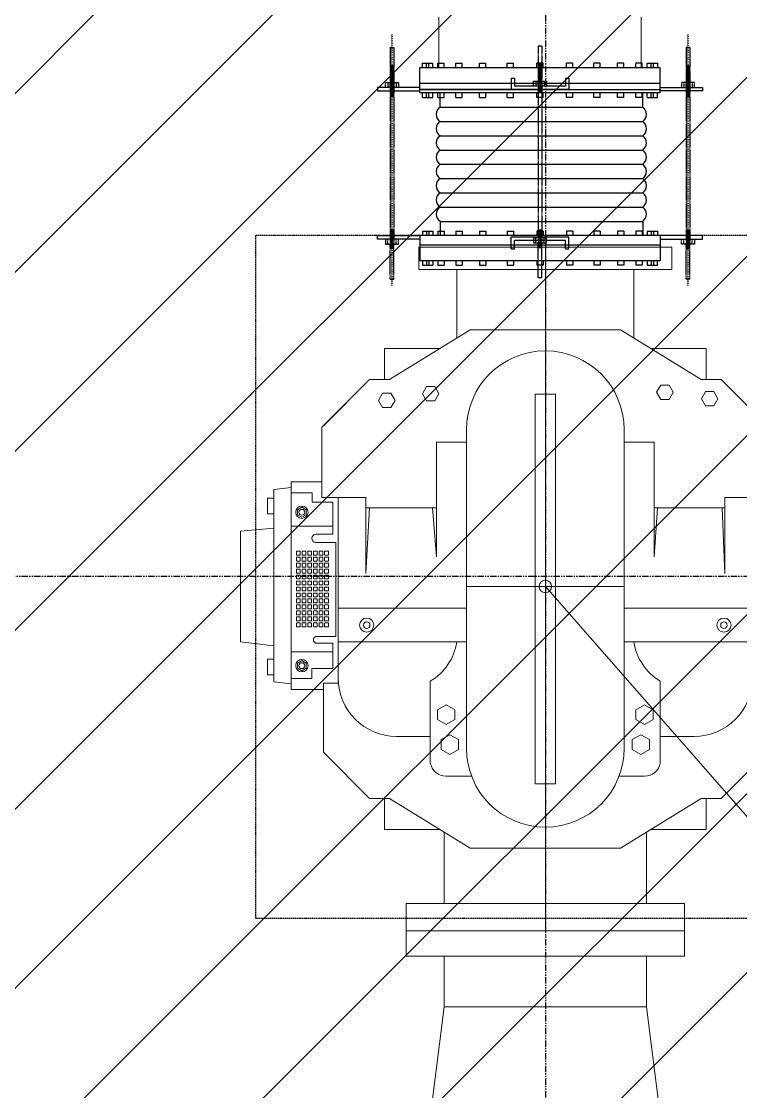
# Model space of a CAD drawing. Header units: inches. Extents: x 0 to 235202, y 0 to 184293.
# Drawn here: x 177803 to 179223, y 128810 to 130923 of the extents above; entities that cross this region are included whole.
import ezdxf
from ezdxf.enums import TextEntityAlignment as Align

# ---------------------------------------------------------------- set-up
doc = ezdxf.new("R2010")
doc.units = ezdxf.units.IN
doc.header["$MEASUREMENT"] = 0
for name, pattern in [('CENTER', [2, 1.25, -0.25, 0.25, -0.25]), ('HIDDEN', [0.375, 0.25, -0.125]), ('PHANTOM2', [1.25, 0.625, -0.125, 0.125, -0.125, 0.125, -0.125])]:
    doc.linetypes.add(name, pattern=pattern)
for name, color, linetype in [('1', 1, 'CENTER'), ('GRID_TXT45', 4, 'Continuous'), ('M-HVAC-EQPM-NEW', 5, 'Continuous'), ('M-X-BKGD', 8, 'Continuous'), ('WINDOW ELEV', 3, 'Continuous')]:
    doc.layers.add(name, color=color, linetype=linetype)
doc.layers.add('DIM', color=251, linetype='Continuous', lineweight=0)
doc.layers.add('hid', color=8, linetype='HIDDEN', lineweight=0)
doc.styles.add('SIMPLEX', font='simplex.shx')

# ---------------------------------------------------------------- blocks, each defined once
blk = doc.blocks.new('FLOOR PLAN REV 2')
at = {"color": 8, "linetype": 'PHANTOM2', "ltscale": 20}
for p, q in [((104363.1, 246037.7), (104363.1, 222993.1)), ((108866.6, 229654.2), (102407.8, 229654.2))]:
    blk.add_line(p, q, dxfattribs=at)
at = {"layer": 'DIM', "color": 8, "linetype": 'HIDDEN', "lineweight": 25, "ltscale": 10}
for p, q in [((103791.8, 228978.5), (103791.8, 230328.2)), ((103791.8, 230328.2), (106791.8, 230328.2)), ((106791.8, 228978.5), (103791.8, 228978.5))]:
    blk.add_line(p, q, dxfattribs=at)
at = {"layer": 'DIM', "color": 8, "linetype": 'Continuous'}
for p, q in [((104113.1, 230260.3), (104113.1, 230304.2)), ((104113.1, 230304.2), (104613.1, 230304.2)), ((104613.1, 230304.2), (104613.1, 230260.3)), ((104613.1, 230260.3), (104113.1, 230260.3)), ((104188.1, 230124.7), (104188.1, 230260.3)), ((104538.1, 230124.7), (104538.1, 230260.3)), ((104538.1, 230260.3), (104613.1, 230260.3)), ((104055.4, 230042.9), (104214.6, 230141)), ((104511.5, 230141), (104214.6, 230141)), ((104511.5, 230141), (104214.6, 230141)), ((104670.7, 230042.9), (104511.5, 230141)), ((104045.4, 230042.9), (104045.4, 230104.3)), ((104045.4, 230104.3), (104155.1, 230104.3)), ((104045.4, 230042.9), (104045.4, 230104.3)), ((104045.4, 230104.3), (104155.1, 230104.3)), ((104680.8, 230104.3), (104571.1, 230104.3)), ((104680.8, 230104.3), (104571.1, 230104.3)), ((104680.8, 230042.9), (104680.8, 230104.3)), ((104680.8, 230042.9), (104680.8, 230104.3)), ((103922.1, 229948.8), (104016.1, 230042.9)), ((103925, 229951.7), (104016.1, 230042.9)), ((104016.1, 230042.9), (104055.4, 230042.9)), ((104016.1, 230042.9), (104045.4, 230042.9)), ((104016.1, 230042.9), (104045.4, 230042.9)), ((104710, 230042.9), (104670.7, 230042.9)), ((104710, 230042.9), (104680.8, 230042.9)), ((104710, 230042.9), (104680.8, 230042.9)), ((104801.1, 229951.7), (104710, 230042.9)), ((104804, 229948.8), (104710, 230042.9)), ((104128.6, 230028.9), (104120.5, 230014.8)), ((104144.9, 230028.9), (104128.6, 230028.9)), ((104153.1, 230014.8), (104144.9, 230028.9)), ((104591.1, 230031.8), (104582.9, 230017.7)), ((104607.4, 230031.8), (104591.1, 230031.8)), ((104615.5, 230017.7), (104607.4, 230031.8)), ((104041.8, 230015.9), (104033.7, 230001.8)), ((104033.7, 230001.8), (104041.8, 229987.7)), ((104058.1, 230015.9), (104041.8, 230015.9)), ((104066.3, 230001.8), (104058.1, 230015.9)), ((104058.1, 229987.7), (104066.3, 230001.8)), ((104120.5, 230014.8), (104128.6, 230000.7)), ((104128.6, 230000.7), (104144.9, 230000.7)), ((104144.9, 230000.7), (104153.1, 230014.8)), ((104383, 230014.1), (104343.1, 230014.1)), ((104343.1, 230014.1), (104343.1, 229634.1)), ((104383, 229634.1), (104383, 230014.1)), ((104582.9, 230017.7), (104591.1, 230003.6)), ((104591.1, 230003.6), (104607.4, 230003.6)), ((104607.4, 230003.6), (104615.5, 230017.7)), ((104679.4, 230019), (104671.3, 230004.9)), ((104671.3, 230004.9), (104679.4, 229990.8)), ((104695.7, 230019), (104679.4, 230019)), ((104703.9, 230004.9), (104695.7, 230019)), ((104695.7, 229990.8), (104703.9, 230004.9)), ((104041.8, 229987.7), (104058.1, 229987.7)), ((104679.4, 229990.8), (104695.7, 229990.8)), ((103922.1, 229809.8), (103922.1, 229948.8)), ((104207.3, 229943.3), (104207.3, 229634.1)), ((104518.8, 229634.1), (104518.8, 229943.8)), ((104147.9, 229693), (104147.9, 229918.9)), ((104147.9, 229918.9), (104207.3, 229918.9)), ((104578.2, 229918.9), (104518.8, 229918.9)), ((104578.2, 229693), (104578.2, 229918.9)), ((103861.5, 229819), (103861.5, 229840.6)), ((103861.5, 229840.6), (103922.1, 229840.6)), ((103861.5, 229829.8), (103827, 229825.4)), ((103827, 229825.4), (103827, 229749.4)), ((103861.5, 229453.7), (103861.5, 229819)), ((103861.5, 229819), (103902.6, 229819)), ((103902.6, 229819), (103902.6, 229800.7)), ((103827, 229808.3), (103814.8, 229808.3)), ((103814.8, 229808.3), (103814.8, 229777.6)), ((103827, 229777.6), (103827, 229808.3)), ((103882.4, 229790.6), (103873.8, 229785.7)), ((103891, 229785.7), (103882.4, 229790.6)), ((103902.6, 229800.7), (103943.7, 229800.7)), ((103954.1, 229809.8), (103922.1, 229809.8)), ((103943.7, 229800.7), (103943.7, 229737.4)), ((103954.1, 229809.8), (104008.5, 229809.8)), ((103954.1, 229442.9), (103954.1, 229809.8)), ((104008.5, 229809.8), (104008.5, 229659.5)), ((104008.5, 229789.7), (104147.9, 229789.7)), ((104008.5, 229659.5), (104015.8, 229789.7)), ((104147.9, 229693), (104140.4, 229789.7)), ((104717.6, 229789.7), (104578.2, 229789.7)), ((104578.2, 229693), (104584.4, 229789.7)), ((104717.6, 229659.5), (104712.5, 229789.7)), ((104772.1, 229809.8), (104717.6, 229809.8)), ((104717.6, 229809.8), (104717.6, 229659.5)), ((103814.8, 229777.6), (103827, 229777.6)), ((103873.8, 229785.7), (103873.8, 229775.7)), ((103873.8, 229775.7), (103882.4, 229770.8)), ((103882.4, 229770.8), (103891, 229775.7)), ((103891, 229775.7), (103891, 229785.7)), ((103827, 229749.4), (103761.5, 229743.5)), ((103827, 229517.2), (103827, 229751.9)), ((103943.7, 229753.6), (103861.5, 229753.6)), ((103761.5, 229743.5), (103761.5, 229524.7)), ((103943.7, 229737.4), (103910.1, 229737.4)), ((103910.1, 229721.3), (103949.3, 229721.3)), ((103949.3, 229721.3), (103949.3, 229535.7)), ((103879, 229703.8), (103871.7, 229703.8)), ((103871.7, 229703.8), (103871.7, 229696.2)), ((103871.7, 229696.2), (103879, 229696.2)), ((103879, 229692), (103871.7, 229692)), ((103871.7, 229692), (103871.7, 229684.4)), ((103871.7, 229684.4), (103879, 229684.4)), ((103879, 229696.2), (103879, 229703.8)), ((103879, 229684.4), (103879, 229692)), ((103890.2, 229703.8), (103882.8, 229703.8)), ((103882.8, 229703.8), (103882.8, 229696.2)), ((103882.8, 229696.2), (103890.2, 229696.2)), ((103890.2, 229692), (103882.8, 229692)), ((103882.8, 229692), (103882.8, 229684.4)), ((103882.8, 229684.4), (103890.2, 229684.4)), ((103890.2, 229696.2), (103890.2, 229703.8)), ((103890.2, 229684.4), (103890.2, 229692)), ((103901.3, 229703.8), (103894, 229703.8)), ((103894, 229703.8), (103894, 229696.2)), ((103894, 229696.2), (103901.3, 229696.2)), ((103901.3, 229692), (103894, 229692)), ((103894, 229692), (103894, 229684.4)), ((103894, 229684.4), (103901.3, 229684.4)), ((103901.3, 229696.2), (103901.3, 229703.8)), ((103901.3, 229684.4), (103901.3, 229692)), ((103912.5, 229703.8), (103905.1, 229703.8)), ((103905.1, 229703.8), (103905.1, 229696.2)), ((103905.1, 229696.2), (103912.5, 229696.2)), ((103912.5, 229692), (103905.1, 229692)), ((103905.1, 229692), (103905.1, 229684.4)), ((103905.1, 229684.4), (103912.5, 229684.4)), ((103912.5, 229696.2), (103912.5, 229703.8)), ((103912.5, 229684.4), (103912.5, 229692)), ((103923.6, 229703.8), (103916.3, 229703.8)), ((103916.3, 229703.8), (103916.3, 229696.2)), ((103916.3, 229696.2), (103923.6, 229696.2)), ((103923.6, 229692), (103916.3, 229692)), ((103916.3, 229692), (103916.3, 229684.4)), ((103916.3, 229684.4), (103923.6, 229684.4)), ((103923.6, 229696.2), (103923.6, 229703.8)), ((103923.6, 229684.4), (103923.6, 229692)), ((103934.8, 229703.8), (103927.4, 229703.8)), ((103927.4, 229703.8), (103927.4, 229696.2)), ((103927.4, 229696.2), (103934.8, 229696.2)), ((103934.8, 229692), (103927.4, 229692)), ((103927.4, 229692), (103927.4, 229684.4)), ((103927.4, 229684.4), (103934.8, 229684.4)), ((103934.8, 229696.2), (103934.8, 229703.8)), ((103934.8, 229684.4), (103934.8, 229692)), ((103879, 229680.2), (103871.7, 229680.2)), ((103871.7, 229680.2), (103871.7, 229672.6)), ((103871.7, 229672.6), (103879, 229672.6)), ((103879, 229668.4), (103871.7, 229668.4)), ((103871.7, 229668.4), (103871.7, 229660.8)), ((103879, 229672.6), (103879, 229680.2)), ((103879, 229660.8), (103879, 229668.4)), ((103890.2, 229680.2), (103882.8, 229680.2)), ((103882.8, 229680.2), (103882.8, 229672.6)), ((103882.8, 229672.6), (103890.2, 229672.6)), ((103890.2, 229668.4), (103882.8, 229668.4)), ((103882.8, 229668.4), (103882.8, 229660.8)), ((103890.2, 229672.6), (103890.2, 229680.2)), ((103890.2, 229660.8), (103890.2, 229668.4)), ((103901.3, 229680.2), (103894, 229680.2)), ((103894, 229680.2), (103894, 229672.6)), ((103894, 229672.6), (103901.3, 229672.6)), ((103901.3, 229668.4), (103894, 229668.4)), ((103894, 229668.4), (103894, 229660.8)), ((103901.3, 229672.6), (103901.3, 229680.2)), ((103901.3, 229660.8), (103901.3, 229668.4)), ((103912.5, 229680.2), (103905.1, 229680.2)), ((103905.1, 229680.2), (103905.1, 229672.6)), ((103905.1, 229672.6), (103912.5, 229672.6)), ((103912.5, 229668.4), (103905.1, 229668.4)), ((103905.1, 229668.4), (103905.1, 229660.8)), ((103912.5, 229672.6), (103912.5, 229680.2)), ((103912.5, 229660.8), (103912.5, 229668.4)), ((103923.6, 229680.2), (103916.3, 229680.2)), ((103916.3, 229680.2), (103916.3, 229672.6)), ((103916.3, 229672.6), (103923.6, 229672.6)), ((103923.6, 229668.4), (103916.3, 229668.4)), ((103916.3, 229668.4), (103916.3, 229660.8)), ((103923.6, 229672.6), (103923.6, 229680.2)), ((103923.6, 229660.8), (103923.6, 229668.4)), ((103934.8, 229680.2), (103927.4, 229680.2)), ((103927.4, 229680.2), (103927.4, 229672.6)), ((103927.4, 229672.6), (103934.8, 229672.6)), ((103934.8, 229668.4), (103927.4, 229668.4)), ((103927.4, 229668.4), (103927.4, 229660.8)), ((103934.8, 229672.6), (103934.8, 229680.2)), ((103934.8, 229660.8), (103934.8, 229668.4)), ((103871.7, 229660.8), (103879, 229660.8)), ((103879, 229656.6), (103871.7, 229656.6)), ((103871.7, 229656.6), (103871.7, 229649)), ((103871.7, 229649), (103879, 229649)), ((103879, 229644.8), (103871.7, 229644.8)), ((103871.7, 229644.8), (103871.7, 229637.2)), ((103879, 229649), (103879, 229656.6)), ((103879, 229637.2), (103879, 229644.8)), ((103882.8, 229660.8), (103890.2, 229660.8)), ((103890.2, 229656.6), (103882.8, 229656.6)), ((103882.8, 229656.6), (103882.8, 229649)), ((103882.8, 229649), (103890.2, 229649)), ((103890.2, 229644.8), (103882.8, 229644.8)), ((103882.8, 229644.8), (103882.8, 229637.2)), ((103890.2, 229649), (103890.2, 229656.6)), ((103890.2, 229637.2), (103890.2, 229644.8)), ((103894, 229660.8), (103901.3, 229660.8)), ((103901.3, 229656.6), (103894, 229656.6)), ((103894, 229656.6), (103894, 229649)), ((103894, 229649), (103901.3, 229649)), ((103901.3, 229644.8), (103894, 229644.8)), ((103894, 229644.8), (103894, 229637.2)), ((103901.3, 229649), (103901.3, 229656.6)), ((103901.3, 229637.2), (103901.3, 229644.8)), ((103905.1, 229660.8), (103912.5, 229660.8)), ((103912.5, 229656.6), (103905.1, 229656.6)), ((103905.1, 229656.6), (103905.1, 229649)), ((103905.1, 229649), (103912.5, 229649)), ((103912.5, 229644.8), (103905.1, 229644.8)), ((103905.1, 229644.8), (103905.1, 229637.2)), ((103912.5, 229649), (103912.5, 229656.6)), ((103912.5, 229637.2), (103912.5, 229644.8)), ((103916.3, 229660.8), (103923.6, 229660.8)), ((103923.6, 229656.6), (103916.3, 229656.6)), ((103916.3, 229656.6), (103916.3, 229649)), ((103916.3, 229649), (103923.6, 229649)), ((103923.6, 229644.8), (103916.3, 229644.8)), ((103916.3, 229644.8), (103916.3, 229637.2)), ((103923.6, 229649), (103923.6, 229656.6)), ((103923.6, 229637.2), (103923.6, 229644.8)), ((103927.4, 229660.8), (103934.8, 229660.8)), ((103934.8, 229656.6), (103927.4, 229656.6)), ((103927.4, 229656.6), (103927.4, 229649)), ((103927.4, 229649), (103934.8, 229649)), ((103934.8, 229644.8), (103927.4, 229644.8)), ((103927.4, 229644.8), (103927.4, 229637.2)), ((103934.8, 229649), (103934.8, 229656.6)), ((103934.8, 229637.2), (103934.8, 229644.8)), ((103871.7, 229637.2), (103879, 229637.2)), ((103879, 229633), (103871.7, 229633)), ((103871.7, 229633), (103871.7, 229625.4)), ((103871.7, 229625.4), (103879, 229625.4)), ((103871.7, 229621.2), (103879, 229621.2)), ((103871.7, 229613.6), (103871.7, 229621.2)), ((103879, 229625.4), (103879, 229633)), ((103879, 229621.2), (103879, 229613.6)), ((103882.8, 229637.2), (103890.2, 229637.2)), ((103890.2, 229633), (103882.8, 229633)), ((103882.8, 229633), (103882.8, 229625.4)), ((103882.8, 229625.4), (103890.2, 229625.4)), ((103882.8, 229621.2), (103890.2, 229621.2)), ((103882.8, 229613.6), (103882.8, 229621.2)), ((103890.2, 229625.4), (103890.2, 229633)), ((103890.2, 229621.2), (103890.2, 229613.6)), ((103894, 229637.2), (103901.3, 229637.2)), ((103901.3, 229633), (103894, 229633)), ((103894, 229633), (103894, 229625.4)), ((103894, 229625.4), (103901.3, 229625.4)), ((103894, 229621.2), (103901.3, 229621.2)), ((103894, 229613.6), (103894, 229621.2)), ((103901.3, 229625.4), (103901.3, 229633)), ((103901.3, 229621.2), (103901.3, 229613.6)), ((103905.1, 229637.2), (103912.5, 229637.2)), ((103912.5, 229633), (103905.1, 229633)), ((103905.1, 229633), (103905.1, 229625.4)), ((103905.1, 229625.4), (103912.5, 229625.4)), ((103905.1, 229621.2), (103912.5, 229621.2)), ((103905.1, 229613.6), (103905.1, 229621.2)), ((103912.5, 229625.4), (103912.5, 229633)), ((103912.5, 229621.2), (103912.5, 229613.6)), ((103916.3, 229637.2), (103923.6, 229637.2)), ((103923.6, 229633), (103916.3, 229633)), ((103916.3, 229633), (103916.3, 229625.4)), ((103916.3, 229625.4), (103923.6, 229625.4)), ((103916.3, 229621.2), (103923.6, 229621.2)), ((103916.3, 229613.6), (103916.3, 229621.2)), ((103923.6, 229625.4), (103923.6, 229633)), ((103923.6, 229621.2), (103923.6, 229613.6)), ((103927.4, 229637.2), (103934.8, 229637.2)), ((103934.8, 229633), (103927.4, 229633)), ((103927.4, 229633), (103927.4, 229625.4)), ((103927.4, 229625.4), (103934.8, 229625.4)), ((103927.4, 229621.2), (103934.8, 229621.2)), ((103927.4, 229613.6), (103927.4, 229621.2)), ((103934.8, 229625.4), (103934.8, 229633)), ((103934.8, 229621.2), (103934.8, 229613.6)), ((104207.3, 229634.1), (104518.8, 229634.1)), ((104207.3, 229315.2), (104207.3, 229634.1)), ((104207.3, 229634.1), (104518.8, 229634.1)), ((104343.1, 229634.1), (104383, 229634.1)), ((104343.1, 229244.4), (104343.1, 229634.1)), ((104343.1, 229634.1), (104383, 229634.1)), ((104363.1, 229634.1), (105093.6, 228800.1)), ((104383, 229634.1), (104383, 229244.4)), ((104518.8, 229634.1), (104518.8, 229314.6)), ((103879, 229613.6), (103871.7, 229613.6)), ((103871.7, 229609.5), (103879, 229609.5)), ((103871.7, 229601.9), (103871.7, 229609.5)), ((103879, 229601.9), (103871.7, 229601.9)), ((103879, 229609.5), (103879, 229601.9)), ((103890.2, 229613.6), (103882.8, 229613.6)), ((103882.8, 229609.5), (103890.2, 229609.5)), ((103882.8, 229601.9), (103882.8, 229609.5)), ((103890.2, 229601.9), (103882.8, 229601.9)), ((103890.2, 229609.5), (103890.2, 229601.9)), ((103901.3, 229613.6), (103894, 229613.6)), ((103894, 229609.5), (103901.3, 229609.5)), ((103894, 229601.9), (103894, 229609.5)), ((103901.3, 229601.9), (103894, 229601.9)), ((103901.3, 229609.5), (103901.3, 229601.9)), ((103912.5, 229613.6), (103905.1, 229613.6)), ((103905.1, 229609.5), (103912.5, 229609.5)), ((103905.1, 229601.9), (103905.1, 229609.5)), ((103912.5, 229601.9), (103905.1, 229601.9)), ((103912.5, 229609.5), (103912.5, 229601.9)), ((103923.6, 229613.6), (103916.3, 229613.6)), ((103916.3, 229609.5), (103923.6, 229609.5)), ((103916.3, 229601.9), (103916.3, 229609.5)), ((103923.6, 229601.9), (103916.3, 229601.9)), ((103923.6, 229609.5), (103923.6, 229601.9)), ((103934.8, 229613.6), (103927.4, 229613.6)), ((103927.4, 229609.5), (103934.8, 229609.5)), ((103927.4, 229601.9), (103927.4, 229609.5)), ((103934.8, 229601.9), (103927.4, 229601.9)), ((103934.8, 229609.5), (103934.8, 229601.9)), ((103871.7, 229597.7), (103879, 229597.7)), ((103871.7, 229590.1), (103871.7, 229597.7)), ((103879, 229590.1), (103871.7, 229590.1)), ((103871.7, 229585.9), (103879, 229585.9)), ((103871.7, 229578.3), (103871.7, 229585.9)), ((103879, 229578.3), (103871.7, 229578.3)), ((103879, 229597.7), (103879, 229590.1)), ((103879, 229585.9), (103879, 229578.3)), ((103882.8, 229597.7), (103890.2, 229597.7)), ((103882.8, 229590.1), (103882.8, 229597.7)), ((103890.2, 229590.1), (103882.8, 229590.1)), ((103882.8, 229585.9), (103890.2, 229585.9)), ((103882.8, 229578.3), (103882.8, 229585.9)), ((103890.2, 229578.3), (103882.8, 229578.3)), ((103890.2, 229597.7), (103890.2, 229590.1)), ((103890.2, 229585.9), (103890.2, 229578.3)), ((103894, 229597.7), (103901.3, 229597.7)), ((103894, 229590.1), (103894, 229597.7)), ((103901.3, 229590.1), (103894, 229590.1)), ((103894, 229585.9), (103901.3, 229585.9)), ((103894, 229578.3), (103894, 229585.9)), ((103901.3, 229578.3), (103894, 229578.3)), ((103901.3, 229597.7), (103901.3, 229590.1)), ((103901.3, 229585.9), (103901.3, 229578.3)), ((103905.1, 229597.7), (103912.5, 229597.7)), ((103905.1, 229590.1), (103905.1, 229597.7)), ((103912.5, 229590.1), (103905.1, 229590.1)), ((103905.1, 229585.9), (103912.5, 229585.9)), ((103905.1, 229578.3), (103905.1, 229585.9)), ((103912.5, 229578.3), (103905.1, 229578.3)), ((103912.5, 229597.7), (103912.5, 229590.1)), ((103912.5, 229585.9), (103912.5, 229578.3)), ((103916.3, 229597.7), (103923.6, 229597.7)), ((103916.3, 229590.1), (103916.3, 229597.7)), ((103923.6, 229590.1), (103916.3, 229590.1)), ((103916.3, 229585.9), (103923.6, 229585.9)), ((103916.3, 229578.3), (103916.3, 229585.9)), ((103923.6, 229578.3), (103916.3, 229578.3)), ((103923.6, 229597.7), (103923.6, 229590.1)), ((103923.6, 229585.9), (103923.6, 229578.3)), ((103927.4, 229597.7), (103934.8, 229597.7)), ((103927.4, 229590.1), (103927.4, 229597.7)), ((103934.8, 229590.1), (103927.4, 229590.1)), ((103927.4, 229585.9), (103934.8, 229585.9)), ((103927.4, 229578.3), (103927.4, 229585.9)), ((103934.8, 229578.3), (103927.4, 229578.3)), ((103934.8, 229597.7), (103934.8, 229590.1)), ((103934.8, 229585.9), (103934.8, 229578.3)), ((103954.1, 229525), (103954.1, 229591.2)), ((103954.1, 229591.2), (104207.3, 229591.2)), ((104207.3, 229591.2), (104207.3, 229525)), ((104772.1, 229591.2), (104518.8, 229591.2)), ((104518.8, 229591.2), (104518.8, 229525)), ((103871.7, 229574.1), (103879, 229574.1)), ((103871.7, 229566.5), (103871.7, 229574.1)), ((103879, 229566.5), (103871.7, 229566.5)), ((103871.7, 229562.3), (103879, 229562.3)), ((103871.7, 229554.7), (103871.7, 229562.3)), ((103879, 229574.1), (103879, 229566.5)), ((103879, 229562.3), (103879, 229554.7)), ((103882.8, 229574.1), (103890.2, 229574.1)), ((103882.8, 229566.5), (103882.8, 229574.1)), ((103890.2, 229566.5), (103882.8, 229566.5)), ((103882.8, 229562.3), (103890.2, 229562.3)), ((103882.8, 229554.7), (103882.8, 229562.3)), ((103890.2, 229574.1), (103890.2, 229566.5)), ((103890.2, 229562.3), (103890.2, 229554.7)), ((103894, 229574.1), (103901.3, 229574.1)), ((103894, 229566.5), (103894, 229574.1)), ((103901.3, 229566.5), (103894, 229566.5)), ((103894, 229562.3), (103901.3, 229562.3)), ((103894, 229554.7), (103894, 229562.3)), ((103901.3, 229574.1), (103901.3, 229566.5)), ((103901.3, 229562.3), (103901.3, 229554.7)), ((103905.1, 229574.1), (103912.5, 229574.1)), ((103905.1, 229566.5), (103905.1, 229574.1)), ((103912.5, 229566.5), (103905.1, 229566.5)), ((103905.1, 229562.3), (103912.5, 229562.3)), ((103905.1, 229554.7), (103905.1, 229562.3)), ((103912.5, 229574.1), (103912.5, 229566.5)), ((103912.5, 229562.3), (103912.5, 229554.7)), ((103916.3, 229574.1), (103923.6, 229574.1)), ((103916.3, 229566.5), (103916.3, 229574.1)), ((103923.6, 229566.5), (103916.3, 229566.5)), ((103916.3, 229562.3), (103923.6, 229562.3)), ((103916.3, 229554.7), (103916.3, 229562.3)), ((103923.6, 229574.1), (103923.6, 229566.5)), ((103923.6, 229562.3), (103923.6, 229554.7)), ((103927.4, 229574.1), (103934.8, 229574.1)), ((103927.4, 229566.5), (103927.4, 229574.1)), ((103934.8, 229566.5), (103927.4, 229566.5)), ((103927.4, 229562.3), (103934.8, 229562.3)), ((103927.4, 229554.7), (103927.4, 229562.3)), ((103934.8, 229574.1), (103934.8, 229566.5)), ((103934.8, 229562.3), (103934.8, 229554.7)), ((103879, 229554.7), (103871.7, 229554.7)), ((103890.2, 229554.7), (103882.8, 229554.7)), ((103901.3, 229554.7), (103894, 229554.7)), ((103912.5, 229554.7), (103905.1, 229554.7)), ((103949.3, 229535.7), (103912, 229535.7)), ((103923.6, 229554.7), (103916.3, 229554.7)), ((103934.8, 229554.7), (103927.4, 229554.7)), ((103761.5, 229524.7), (103827, 229517.2)), ((103827, 229517.2), (103827, 229445.6)), ((103912, 229521.9), (103943.7, 229521.9)), ((103943.7, 229521.9), (103943.7, 229471.9)), ((103954.1, 229525), (103954.1, 229453.2)), ((104207.3, 229525), (103954.1, 229525)), ((104518.8, 229525), (104772.1, 229525)), ((103943.7, 229504.8), (103861.5, 229504.8)), ((103814.8, 229459.9), (103814.8, 229490.6)), ((103814.8, 229490.6), (103827, 229490.6)), ((103827, 229490.6), (103827, 229459.9)), ((103873.8, 229482.7), (103882.4, 229487.7)), ((103873.8, 229472.8), (103873.8, 229482.7)), ((103882.4, 229467.8), (103873.8, 229472.8)), ((103882.4, 229487.7), (103891, 229482.7)), ((103891, 229472.8), (103882.4, 229467.8)), ((103891, 229482.7), (103891, 229472.8)), ((103827, 229459.9), (103814.8, 229459.9)), ((103861.5, 229453.7), (103861.5, 229430.6)), ((103861.5, 229452.3), (103861.5, 229453.7)), ((103902.3, 229452.3), (103861.5, 229452.3)), ((103943.7, 229471.9), (103902.3, 229471.9)), ((103902.3, 229471.9), (103902.3, 229452.3)), ((103827, 229445.6), (103861.5, 229442.2)), ((103861.5, 229430.6), (103925, 229430.6)), ((103925, 229306.8), (103925, 229442.9)), ((103925, 229442.9), (103954.1, 229442.9)), ((104136, 229285.5), (104136, 229446.9)), ((104590.1, 229285.5), (104590.1, 229446.9)), ((104150.3, 229390.8), (104167.3, 229400.6)), ((104150.3, 229371.3), (104150.3, 229390.8)), ((104167.3, 229400.6), (104184.3, 229390.8)), ((104184.3, 229390.8), (104184.3, 229371.3)), ((104558.8, 229400.6), (104541.9, 229390.8)), ((104541.9, 229390.8), (104541.9, 229371.3)), ((104575.8, 229390.8), (104558.8, 229400.6)), ((104575.8, 229371.3), (104575.8, 229390.8)), ((104167.3, 229361.5), (104150.3, 229371.3)), ((104184.3, 229371.3), (104167.3, 229361.5)), ((104541.9, 229371.3), (104558.8, 229361.5)), ((104558.8, 229361.5), (104575.8, 229371.3)), ((104069.1, 229338.2), (104136, 229338.2)), ((104157.7, 229331.7), (104174.6, 229341.5)), ((104157.7, 229312.1), (104157.7, 229331.7)), ((104174.6, 229341.5), (104191.6, 229331.7)), ((104191.6, 229331.7), (104191.6, 229312.1)), ((104551.5, 229341.5), (104534.5, 229331.7)), ((104534.5, 229331.7), (104534.5, 229312.1)), ((104568.5, 229331.7), (104551.5, 229341.5)), ((104568.5, 229312.1), (104568.5, 229331.7)), ((104657.1, 229338.2), (104590.1, 229338.2)), ((103925, 229306.8), (104016.1, 229215.6)), ((104174.6, 229302.3), (104157.7, 229312.1)), ((104191.6, 229312.1), (104174.6, 229302.3)), ((104534.5, 229312.1), (104551.5, 229302.3)), ((104551.5, 229302.3), (104568.5, 229312.1)), ((104801.1, 229306.8), (104710, 229215.6)), ((104217.4, 229259.5), (104167, 229259.5)), ((104383, 229244.4), (104343.1, 229244.4)), ((104508.7, 229259.5), (104559.2, 229259.5)), ((104016.1, 229215.6), (104055.4, 229215.6)), ((104016.1, 229215.6), (104045.4, 229215.6)), ((104045.4, 229215.6), (104045.4, 229154.2)), ((104055.4, 229215.6), (104214.6, 229117.4)), ((104670.7, 229215.6), (104511.5, 229117.4)), ((104710, 229215.6), (104670.7, 229215.6)), ((104710, 229215.6), (104680.8, 229215.6)), ((104680.8, 229215.6), (104680.8, 229154.2)), ((104045.4, 229154.2), (104155.1, 229154.2)), ((104163.1, 229149.2), (104163.1, 229007.9)), ((104563.1, 229149.2), (104563.1, 229007.9)), ((104680.8, 229154.2), (104571.1, 229154.2)), ((104511.5, 229117.4), (104214.6, 229117.4)), ((104088.1, 228954.2), (104088.1, 229007.9)), ((104088.1, 229007.9), (104638.1, 229007.9)), ((104638.1, 229007.9), (104638.1, 228954.2)), ((104638.1, 228954.2), (104088.1, 228954.2))]:
    blk.add_line(p, q, dxfattribs=at)
at = {"layer": 'DIM', "color": 8, "linetype": 'Continuous', "ltscale": 10}
for p, q in [((104638.1, 228954.2), (104088.1, 228954.2)), ((104088.1, 228954.2), (104088.1, 228904.2)), ((104163.1, 228954.2), (104563.1, 228954.2)), ((104638.1, 228904.2), (104638.1, 228954.2)), ((104088.1, 228904.2), (104638.1, 228904.2)), ((104163.1, 228804.2), (104163.1, 228904.2)), ((104563.1, 228904.2), (104563.1, 228804.2)), ((104063.1, 228004.2), (104163.1, 228804.2)), ((104563.1, 228804.2), (104163.1, 228804.2)), ((104663.1, 228004.2), (104563.1, 228804.2))]:
    blk.add_line(p, q, dxfattribs=at)
at = {"layer": 'DIM', "color": 8, "linetype": 'Continuous'}
for centre, radius in [((103882.4, 229780.7), 12.2), ((103882.4, 229780.7), 5.74), ((104363.1, 229634.1), 12.3), ((104363.1, 229634.1), 12.3), ((104010.4, 229557.9), 13.9), ((104010.4, 229557.9), 6.49), ((104715.8, 229557.9), 13.9), ((104715.8, 229557.9), 6.49), ((103882.4, 229477.8), 12.2), ((103882.4, 229477.8), 5.74)]:
    blk.add_circle(centre, radius, dxfattribs=at)
for centre, radius, start, end in [((104363.1, 229943.8), 155.7, 0, 180), ((104363.1, 229943.8), 155.7, 0, 180), ((103910.1, 229729.4), 8.06, 90, 270), ((103912, 229528.8), 6.9, 90, 270), ((104077.8, 229542.7), 112.1, 301.2733, 350.6842), ((104648.3, 229542.7), 112.1, 189.3158, 238.7267), ((104069.1, 229453.2), 115, 180, 270), ((104657.1, 229453.2), 115, 270, 0), ((104363.1, 229314.6), 155.7, 180, 0), ((104167, 229290.9), 31.4, 189.9431, 270), ((104559.2, 229290.9), 31.4, 270, 350.0569)]:
    blk.add_arc(centre, radius, start, end, dxfattribs=at)
at = {"layer": 'hid', "color": 8, "linetype": 'Continuous'}
blk.add_line((104363.1, 228954.2), (104363.1, 230304.2), dxfattribs=at)
blk.add_line((104363.1, 228954.2), (104363.1, 230304.2), dxfattribs=at)
at = {"layer": 'GRID_TXT45', "color": 8, "style": 'SIMPLEX'}
for p in [(53803.1, 233267.6), (53803.1, 227018.5), (53803.1, 220768)]:
    blk.add_attdef('GRD_TXT', text='', height=450, rotation=180, dxfattribs=at).set_placement(p, align=Align.MIDDLE_CENTER)
blk = doc.blocks.new('PLAN REV 1')
at = {"color": 8}
for p, q in [((219975, 207906.6), (219975, 207915.6)), ((219975, 207915.6), (219995.3, 207915.6)), ((219982.7, 207906.6), (219982.7, 207915.6)), ((219987.6, 207906.6), (219987.6, 207915.6)), ((219995.3, 207906.6), (219995.3, 207915.6)), ((220005.3, 207915.6), (220017.8, 207915.6)), ((220005.3, 207906.6), (220005.3, 207915.6)), ((220017.8, 207906.6), (220017.8, 207915.6)), ((220041.1, 207915.6), (220053.7, 207915.6)), ((220041.1, 207906.6), (220041.1, 207915.6)), ((220053.7, 207906.6), (220053.7, 207915.6)), ((220087.9, 207915.6), (220100.4, 207915.6)), ((220087.9, 207906.6), (220087.9, 207915.6)), ((220100.4, 207906.6), (220100.4, 207915.6)), ((220142.3, 207915.6), (220154.9, 207915.6)), ((220142.3, 207906.6), (220142.3, 207915.6)), ((220154.9, 207906.6), (220154.9, 207915.6)), ((220200.7, 207906.6), (220200.7, 207915.6)), ((220213.3, 207915.6), (220200.7, 207915.6)), ((220213.3, 207906.6), (220213.3, 207915.6)), ((220259.2, 207906.6), (220259.2, 207915.6)), ((220271.7, 207915.6), (220259.2, 207915.6)), ((220271.7, 207906.6), (220271.7, 207915.6)), ((220313.6, 207906.6), (220313.6, 207915.6)), ((220326.1, 207915.6), (220313.6, 207915.6)), ((220326.1, 207906.6), (220326.1, 207915.6)), ((220360.3, 207906.6), (220360.3, 207915.6)), ((220372.9, 207915.6), (220360.3, 207915.6)), ((220372.9, 207906.6), (220372.9, 207915.6)), ((220396.2, 207906.6), (220396.2, 207915.6)), ((220408.8, 207915.6), (220396.2, 207915.6)), ((220408.8, 207906.6), (220408.8, 207915.6)), ((220418.8, 207906.6), (220418.8, 207915.6)), ((220418.8, 207915.6), (220439, 207915.6)), ((220426.4, 207906.6), (220426.4, 207915.6)), ((220431.3, 207906.6), (220431.3, 207915.6)), ((220439, 207915.6), (220439, 207906.6)), ((220444.4, 207906.6), (219969.7, 207906.6)), ((219969.7, 207856.9), (219969.7, 207906.6)), ((220444.4, 207856.9), (220444.4, 207906.6)), ((220444.4, 207875.6), (219969.7, 207875.6)), ((220149.9, 207886.3), (220149.9, 207863.5)), ((220149.9, 207886.3), (220156.7, 207886.3)), ((220156.7, 207886.3), (220156.7, 207870.3)), ((220257.3, 207886.3), (220257.3, 207870.3)), ((220257.3, 207886.3), (220264.2, 207886.3)), ((220264.2, 207886.3), (220264.2, 207863.5)), ((219969.7, 207868), (219886.2, 207868)), ((219886.2, 207868), (219886.2, 207861.2)), ((219886.2, 207861.2), (219969.7, 207861.2)), ((219969.7, 207868), (219969.7, 207868)), ((219969.7, 207868), (219969.7, 207868)), ((219969.7, 207861.2), (219969.7, 207868)), ((220149.9, 207863.5), (219969.7, 207863.5)), ((219969.7, 207863.5), (220444.4, 207863.5)), ((220444.4, 207856.9), (219969.7, 207856.9)), ((219975, 207848), (219975, 207856.9)), ((219982.7, 207848), (219982.7, 207856.9)), ((219987.6, 207848), (219987.6, 207856.9)), ((219995.3, 207848), (219995.3, 207856.9)), ((220005.3, 207848), (220005.3, 207856.9)), ((220017.8, 207848), (220017.8, 207856.9)), ((220041.1, 207848), (220041.1, 207856.9)), ((220053.7, 207848), (220053.7, 207856.9)), ((220087.9, 207848), (220087.9, 207856.9)), ((220100.4, 207848), (220100.4, 207856.9)), ((220142.3, 207848), (220142.3, 207856.9)), ((220264.2, 207863.5), (220149.9, 207863.5)), ((220154.9, 207848), (220154.9, 207856.9)), ((220257.3, 207870.3), (220156.7, 207870.3)), ((220200.7, 207848), (220200.7, 207856.9)), ((220213.3, 207848), (220213.3, 207856.9)), ((220259.2, 207848), (220259.2, 207856.9)), ((220271.7, 207848), (220271.7, 207856.9)), ((220313.6, 207848), (220313.6, 207856.9)), ((220326.1, 207848), (220326.1, 207856.9)), ((220360.3, 207848), (220360.3, 207856.9)), ((220372.9, 207848), (220372.9, 207856.9)), ((220396.2, 207848), (220396.2, 207856.9)), ((220408.8, 207848), (220408.8, 207856.9)), ((220418.8, 207848), (220418.8, 207856.9)), ((220426.4, 207848), (220426.4, 207856.9)), ((220431.3, 207848), (220431.3, 207856.9)), ((220439, 207848), (220439, 207856.9)), ((220444.4, 207868), (220444.4, 207868)), ((220444.4, 207868), (220444.4, 207868)), ((220444.4, 207868), (220527.8, 207868)), ((220444.4, 207861.2), (220444.4, 207868)), ((220527.8, 207861.2), (220444.4, 207861.2)), ((220527.8, 207868), (220527.8, 207861.2)), ((219975, 207848), (219995.3, 207848)), ((220005.3, 207848), (220017.8, 207848)), ((220041.1, 207848), (220053.7, 207848)), ((220087.9, 207848), (220100.4, 207848)), ((220142.3, 207848), (220154.9, 207848)), ((220213.3, 207848), (220200.7, 207848)), ((220271.7, 207848), (220259.2, 207848)), ((220326.1, 207848), (220313.6, 207848)), ((220372.9, 207848), (220360.3, 207848)), ((220408.8, 207848), (220396.2, 207848)), ((220418.8, 207848), (220439, 207848)), ((220009.8, 207828.8), (220409.8, 207828.8)), ((220009.8, 207800.6), (220409.8, 207800.6)), ((220009.8, 207772.4), (220409.8, 207772.4)), ((220009.8, 207744.3), (220409.8, 207744.3)), ((220009.8, 207716.1), (220409.8, 207716.1)), ((220009.8, 207687.9), (220409.8, 207687.9)), ((220009.8, 207659.8), (220409.8, 207659.8)), ((220009.8, 207631.6), (220409.8, 207631.6)), ((220009.8, 207603.4), (220409.8, 207603.4)), ((219975, 207584.2), (219975, 207575.2)), ((219975, 207584.2), (219995.3, 207584.2)), ((219982.7, 207584.2), (219982.7, 207575.2)), ((219987.6, 207584.2), (219987.6, 207575.2)), ((219995.3, 207584.2), (219995.3, 207575.2)), ((220005.3, 207584.2), (220017.8, 207584.2)), ((220005.3, 207584.2), (220005.3, 207575.2)), ((220017.8, 207584.2), (220017.8, 207575.2)), ((220041.1, 207584.2), (220053.7, 207584.2)), ((220041.1, 207584.2), (220041.1, 207575.2)), ((220053.7, 207584.2), (220053.7, 207575.2)), ((220087.9, 207584.2), (220100.4, 207584.2)), ((220087.9, 207584.2), (220087.9, 207575.2)), ((220100.4, 207584.2), (220100.4, 207575.2)), ((220142.3, 207584.2), (220154.9, 207584.2)), ((220142.3, 207584.2), (220142.3, 207575.2)), ((220154.9, 207584.2), (220154.9, 207575.2)), ((220200.7, 207584.2), (220200.7, 207575.2)), ((220213.3, 207584.2), (220200.7, 207584.2)), ((220213.3, 207584.2), (220213.3, 207575.2)), ((220259.2, 207584.2), (220259.2, 207575.2)), ((220271.7, 207584.2), (220259.2, 207584.2)), ((220271.7, 207584.2), (220271.7, 207575.2)), ((220313.6, 207584.2), (220313.6, 207575.2)), ((220326.1, 207584.2), (220313.6, 207584.2)), ((220326.1, 207584.2), (220326.1, 207575.2)), ((220360.3, 207584.2), (220360.3, 207575.2)), ((220372.9, 207584.2), (220360.3, 207584.2)), ((220372.9, 207584.2), (220372.9, 207575.2)), ((220396.2, 207584.2), (220396.2, 207575.2)), ((220408.8, 207584.2), (220396.2, 207584.2)), ((220408.8, 207584.2), (220408.8, 207575.2)), ((220418.8, 207584.2), (220418.8, 207575.2)), ((220418.8, 207584.2), (220439, 207584.2)), ((220426.4, 207584.2), (220426.4, 207575.2)), ((220431.3, 207584.2), (220431.3, 207575.2)), ((220439, 207584.2), (220439, 207575.2)), ((219886.2, 207568.4), (219886.2, 207575.2)), ((219886.2, 207575.2), (219969.7, 207575.2)), ((219969.7, 207568.4), (219886.2, 207568.4)), ((219969.7, 207575.2), (219969.7, 207568.4)), ((219969.7, 207575.2), (219969.7, 207525.5)), ((220444.4, 207575.2), (219969.7, 207575.2)), ((219969.7, 207568.4), (219969.7, 207568.4)), ((219969.7, 207568.4), (219969.7, 207568.4)), ((220444.4, 207556.6), (219969.7, 207556.6)), ((220149.9, 207549.3), (220149.9, 207572.2)), ((220264.2, 207572.2), (220149.9, 207572.2)), ((220156.7, 207549.3), (220156.7, 207565.3)), ((220257.3, 207565.3), (220156.7, 207565.3)), ((220257.3, 207549.3), (220257.3, 207565.3)), ((220264.2, 207549.3), (220264.2, 207572.2)), ((220444.4, 207575.2), (220444.4, 207525.5)), ((220527.8, 207575.2), (220444.4, 207575.2)), ((220444.4, 207575.2), (220444.4, 207568.4)), ((220444.4, 207568.4), (220444.4, 207568.4)), ((220444.4, 207568.4), (220444.4, 207568.4)), ((220444.4, 207568.4), (220527.8, 207568.4)), ((220527.8, 207568.4), (220527.8, 207575.2)), ((220149.9, 207549.3), (220156.7, 207549.3)), ((220257.3, 207549.3), (220264.2, 207549.3)), ((220444.4, 207525.5), (219969.7, 207525.5)), ((219975, 207525.5), (219975, 207516.6)), ((219975, 207516.6), (219995.3, 207516.6)), ((219982.7, 207525.5), (219982.7, 207516.6)), ((219987.6, 207525.5), (219987.6, 207516.6)), ((219995.3, 207525.5), (219995.3, 207516.6)), ((220005.3, 207525.5), (220005.3, 207516.6)), ((220005.3, 207516.6), (220017.8, 207516.6)), ((220017.8, 207525.5), (220017.8, 207516.6)), ((220041.1, 207525.5), (220041.1, 207516.6)), ((220041.1, 207516.6), (220053.7, 207516.6)), ((220053.7, 207525.5), (220053.7, 207516.6)), ((220087.9, 207525.5), (220087.9, 207516.6)), ((220087.9, 207516.6), (220100.4, 207516.6)), ((220100.4, 207525.5), (220100.4, 207516.6)), ((220142.3, 207525.5), (220142.3, 207516.6)), ((220142.3, 207516.6), (220154.9, 207516.6)), ((220154.9, 207525.5), (220154.9, 207516.6)), ((220200.7, 207525.5), (220200.7, 207516.6)), ((220213.3, 207516.6), (220200.7, 207516.6)), ((220213.3, 207525.5), (220213.3, 207516.6)), ((220259.2, 207525.5), (220259.2, 207516.6)), ((220271.7, 207516.6), (220259.2, 207516.6)), ((220271.7, 207525.5), (220271.7, 207516.6)), ((220313.6, 207525.5), (220313.6, 207516.6)), ((220326.1, 207516.6), (220313.6, 207516.6)), ((220326.1, 207525.5), (220326.1, 207516.6)), ((220360.3, 207525.5), (220360.3, 207516.6)), ((220372.9, 207516.6), (220360.3, 207516.6)), ((220372.9, 207525.5), (220372.9, 207516.6)), ((220396.2, 207525.5), (220396.2, 207516.6)), ((220408.8, 207516.6), (220396.2, 207516.6)), ((220408.8, 207525.5), (220408.8, 207516.6)), ((220418.8, 207525.5), (220418.8, 207516.6)), ((220418.8, 207516.6), (220439, 207516.6)), ((220426.4, 207525.5), (220426.4, 207516.6)), ((220431.3, 207525.5), (220431.3, 207516.6)), ((220439, 207516.6), (220439, 207525.5))]:
    blk.add_line(p, q, dxfattribs=at)
for points in [[(220009.8, 207828.8), (220009.8, 207856.9)], [(220409.8, 207828.8), (220409.8, 207856.9)], [(220009.8, 207603.4), (220009.8, 207575.2)], [(220409.8, 207603.4), (220409.8, 207575.2)]]:
    blk.add_lwpolyline(points, dxfattribs=at)
for centre, start, end in [((220019.2, 207814.7), 123.6891, 236.3109), ((220400.4, 207814.7), 303.6891, 56.3109), ((220019.2, 207786.5), 123.6891, 236.3109), ((220400.4, 207786.5), 303.6891, 56.3109), ((220019.2, 207758.3), 123.6891, 236.3109), ((220400.4, 207758.3), 303.6891, 56.3109), ((220019.2, 207730.2), 123.6891, 236.3109), ((220400.4, 207730.2), 303.6891, 56.3109), ((220019.2, 207702), 123.6891, 236.3109), ((220400.4, 207702), 303.6891, 56.3109), ((220019.2, 207673.8), 123.6891, 236.3109), ((220400.4, 207673.8), 303.6891, 56.3109), ((220019.2, 207645.7), 123.6891, 236.3109), ((220400.4, 207645.7), 303.6891, 56.3109), ((220019.2, 207617.5), 123.6891, 236.3109), ((220400.4, 207617.5), 303.6891, 56.3109)]:
    blk.add_arc(centre, 16.9, start, end, dxfattribs=at)
at = {"layer": '1', "color": 8, "linetype": 'CENTER', "ltscale": 0.09}
for p, q in [((219914.8, 207972.1), (219914.8, 207475.1)), ((220499.2, 207972.1), (220499.2, 207475.1))]:
    blk.add_line(p, q, dxfattribs=at)
at = {"layer": '1', "color": 8}
for p, q in [((219911, 207946.9), (219911, 207568.4)), ((219911, 207946.9), (219911, 207877.9)), ((219911, 207946.9), (219918.6, 207946.9)), ((219918.6, 207946.9), (219918.6, 207568.4)), ((219918.6, 207946.9), (219918.6, 207877.9)), ((220203.2, 207949.2), (220203.2, 207570.7)), ((220203.2, 207949.2), (220203.2, 207880.2)), ((220210.8, 207949.2), (220203.2, 207949.2)), ((220210.8, 207949.2), (220203.2, 207949.2)), ((220210.8, 207949.2), (220210.8, 207570.7)), ((220210.8, 207949.2), (220210.8, 207880.2)), ((220495.4, 207946.9), (220495.4, 207568.4)), ((220503, 207946.9), (220495.4, 207946.9)), ((220495.5, 207946.9), (220495.5, 207877.9)), ((220503, 207946.9), (220503, 207568.4)), ((220503, 207946.9), (220503, 207877.9)), ((219918.6, 207910.7), (219911, 207910.7)), ((219918.6, 207910.7), (219911, 207910.7)), ((219918.6, 207908.3), (219911, 207908.3)), ((219918.6, 207908.3), (219911, 207908.3)), ((219918.6, 207908.3), (219911, 207908.3)), ((219918.6, 207908.3), (219911, 207908.3)), ((219918.6, 207906), (219911, 207906)), ((219918.6, 207906), (219911, 207906)), ((219918.6, 207903.8), (219911, 207903.8)), ((219918.6, 207903.8), (219911, 207903.8)), ((219918.6, 207901.5), (219911, 207901.5)), ((219918.6, 207901.5), (219911, 207901.5)), ((219918.6, 207901.5), (219911, 207901.5)), ((219918.6, 207901.5), (219911, 207901.5)), ((219918.6, 207899.2), (219911, 207899.2)), ((219918.6, 207899.2), (219911, 207899.2)), ((219918.6, 207896.8), (219911, 207896.8)), ((219918.6, 207896.8), (219911, 207896.8)), ((219918.6, 207894.5), (219911, 207894.5)), ((219918.6, 207894.5), (219911, 207894.5)), ((220210.8, 207913), (220203.2, 207913)), ((220210.8, 207913), (220203.2, 207913)), ((220210.8, 207910.6), (220203.2, 207910.6)), ((220210.8, 207910.6), (220203.2, 207910.6)), ((220210.8, 207910.6), (220203.2, 207910.6)), ((220210.8, 207910.6), (220203.2, 207910.6)), ((220210.8, 207908.3), (220203.2, 207908.3)), ((220210.8, 207908.3), (220203.2, 207908.3)), ((220210.8, 207906.1), (220203.2, 207906.1)), ((220210.8, 207906.1), (220203.2, 207906.1)), ((220210.8, 207903.8), (220203.2, 207903.8)), ((220210.8, 207903.8), (220203.2, 207903.8)), ((220210.8, 207903.8), (220203.2, 207903.8)), ((220210.8, 207903.8), (220203.2, 207903.8)), ((220210.8, 207901.4), (220203.2, 207901.4)), ((220210.8, 207901.4), (220203.2, 207901.4)), ((220210.8, 207899.1), (220203.2, 207899.1)), ((220210.8, 207899.1), (220203.2, 207899.1)), ((220210.8, 207896.8), (220203.2, 207896.8)), ((220210.8, 207896.8), (220203.2, 207896.8)), ((220210.8, 207894.4), (220203.2, 207894.4)), ((220210.8, 207894.4), (220203.2, 207894.4)), ((220495.5, 207910.7), (220503, 207910.7)), ((220495.5, 207910.7), (220503, 207910.7)), ((220495.5, 207908.3), (220503, 207908.3)), ((220495.5, 207908.3), (220503, 207908.3)), ((220495.5, 207908.3), (220503, 207908.3)), ((220495.5, 207908.3), (220503, 207908.3)), ((220495.5, 207906), (220503, 207906)), ((220495.5, 207906), (220503, 207906)), ((220495.5, 207903.8), (220503, 207903.8)), ((220495.5, 207903.8), (220503, 207903.8)), ((220495.5, 207901.5), (220503, 207901.5)), ((220495.5, 207901.5), (220503, 207901.5)), ((220495.5, 207901.5), (220503, 207901.5)), ((220495.5, 207901.5), (220503, 207901.5)), ((220495.5, 207899.2), (220503, 207899.2)), ((220495.5, 207899.2), (220503, 207899.2)), ((220495.5, 207896.8), (220503, 207896.8)), ((220495.5, 207896.8), (220503, 207896.8)), ((220495.5, 207894.5), (220503, 207894.5)), ((220495.5, 207894.5), (220503, 207894.5)), ((219901.8, 207868), (219901.8, 207877.9)), ((219901.8, 207877.9), (219927.8, 207877.9)), ((219901.8, 207868), (219901.8, 207877.9)), ((219901.8, 207877.9), (219927.8, 207877.9)), ((219906.4, 207877.9), (219906.4, 207868)), ((219906.4, 207877.9), (219906.4, 207868)), ((219918.6, 207892.1), (219911, 207892.1)), ((219918.6, 207892.1), (219911, 207892.1)), ((219918.6, 207889.8), (219911, 207889.8)), ((219918.6, 207889.8), (219911, 207889.8)), ((219918.6, 207887.5), (219911, 207887.5)), ((219918.6, 207887.5), (219911, 207887.5)), ((219918.6, 207885.1), (219911, 207885.1)), ((219918.6, 207885.1), (219911, 207885.1)), ((219918.6, 207882.8), (219911, 207882.8)), ((219918.6, 207882.8), (219911, 207882.8)), ((219918.6, 207880.5), (219911, 207880.5)), ((219918.6, 207880.5), (219911, 207880.5)), ((219918.6, 207878.1), (219911, 207878.1)), ((219918.6, 207878.1), (219911, 207878.1)), ((219923.1, 207877.9), (219923.1, 207868)), ((219923.1, 207877.9), (219923.1, 207868)), ((219927.8, 207877.9), (219927.8, 207868)), ((219927.8, 207877.9), (219927.8, 207868)), ((220194, 207870.3), (220194, 207880.2)), ((220194, 207880.2), (220220, 207880.2)), ((220194, 207870.3), (220194, 207880.2)), ((220194, 207880.2), (220220, 207880.2)), ((220198.7, 207880.2), (220198.7, 207870.3)), ((220198.7, 207880.2), (220198.7, 207870.3)), ((220210.8, 207892.1), (220203.2, 207892.1)), ((220210.8, 207892.1), (220203.2, 207892.1)), ((220210.8, 207889.8), (220203.2, 207889.8)), ((220210.8, 207889.8), (220203.2, 207889.8)), ((220210.8, 207887.4), (220203.2, 207887.4)), ((220210.8, 207887.4), (220203.2, 207887.4)), ((220210.8, 207885.1), (220203.2, 207885.1)), ((220210.8, 207885.1), (220203.2, 207885.1)), ((220210.8, 207882.8), (220203.2, 207882.8)), ((220210.8, 207882.8), (220203.2, 207882.8)), ((220210.8, 207880.4), (220203.2, 207880.4)), ((220210.8, 207880.4), (220203.2, 207880.4)), ((220215.4, 207880.2), (220215.4, 207870.3)), ((220215.4, 207880.2), (220215.4, 207870.3)), ((220220, 207880.2), (220220, 207870.3)), ((220220, 207880.2), (220220, 207870.3)), ((220512.2, 207877.9), (220486.2, 207877.9)), ((220486.2, 207877.9), (220486.2, 207868)), ((220512.2, 207877.9), (220486.2, 207877.9)), ((220486.2, 207877.9), (220486.2, 207868)), ((220490.9, 207877.9), (220490.9, 207868)), ((220490.9, 207877.9), (220490.9, 207868)), ((220495.5, 207892.1), (220503, 207892.1)), ((220495.5, 207892.1), (220503, 207892.1)), ((220495.5, 207889.8), (220503, 207889.8)), ((220495.5, 207889.8), (220503, 207889.8)), ((220495.5, 207887.5), (220503, 207887.5)), ((220495.5, 207887.5), (220503, 207887.5)), ((220495.5, 207885.1), (220503, 207885.1)), ((220495.5, 207885.1), (220503, 207885.1)), ((220495.5, 207882.8), (220503, 207882.8)), ((220495.5, 207882.8), (220503, 207882.8)), ((220495.5, 207880.5), (220503, 207880.5)), ((220495.5, 207880.5), (220503, 207880.5)), ((220495.5, 207878.1), (220503, 207878.1)), ((220495.5, 207878.1), (220503, 207878.1)), ((220507.6, 207877.9), (220507.6, 207868)), ((220507.6, 207877.9), (220507.6, 207868)), ((220512.2, 207868), (220512.2, 207877.9)), ((220512.2, 207868), (220512.2, 207877.9)), ((219927.8, 207868), (219901.8, 207868)), ((219927.8, 207868), (219901.8, 207868)), ((219918.6, 207866.5), (219911, 207866.5)), ((219918.6, 207866.5), (219911, 207866.5)), ((219918.6, 207864.1), (219911, 207864.1)), ((219918.6, 207864.1), (219911, 207864.1)), ((219918.6, 207861.8), (219911, 207861.8)), ((219918.6, 207861.8), (219911, 207861.8)), ((219918.6, 207859.5), (219911, 207859.5)), ((219918.6, 207859.5), (219911, 207859.5)), ((219918.6, 207857.1), (219911, 207857.1)), ((219918.6, 207857.1), (219911, 207857.1)), ((219918.6, 207854.8), (219911, 207854.8)), ((219918.6, 207854.8), (219911, 207854.8)), ((219918.6, 207852.4), (219911, 207852.4)), ((219918.6, 207852.4), (219911, 207852.4)), ((219918.6, 207850.1), (219911, 207850.1)), ((219918.6, 207850.1), (219911, 207850.1)), ((220220, 207870.3), (220194, 207870.3)), ((220220, 207870.3), (220194, 207870.3)), ((220210.8, 207869), (220203.2, 207869)), ((220210.8, 207869), (220203.2, 207869)), ((220210.8, 207868.8), (220203.2, 207868.8)), ((220210.8, 207868.8), (220203.2, 207868.8)), ((220210.8, 207866.7), (220203.2, 207866.7)), ((220210.8, 207866.7), (220203.2, 207866.7)), ((220210.8, 207866.4), (220203.2, 207866.4)), ((220210.8, 207866.4), (220203.2, 207866.4)), ((220210.8, 207864.1), (220203.2, 207864.1)), ((220210.8, 207864.1), (220203.2, 207864.1)), ((220210.8, 207861.7), (220203.2, 207861.7)), ((220210.8, 207861.7), (220203.2, 207861.7)), ((220210.8, 207859.4), (220203.2, 207859.4)), ((220210.8, 207859.4), (220203.2, 207859.4)), ((220210.8, 207857.1), (220203.2, 207857.1)), ((220210.8, 207857.1), (220203.2, 207857.1)), ((220486.2, 207868), (220512.2, 207868)), ((220486.2, 207868), (220512.2, 207868)), ((220495.5, 207866.5), (220503, 207866.5)), ((220495.5, 207866.5), (220503, 207866.5)), ((220495.5, 207864.1), (220503, 207864.1)), ((220495.5, 207864.1), (220503, 207864.1)), ((220495.5, 207861.8), (220503, 207861.8)), ((220495.5, 207861.8), (220503, 207861.8)), ((220495.5, 207859.5), (220503, 207859.5)), ((220495.5, 207859.5), (220503, 207859.5)), ((220495.5, 207857.1), (220503, 207857.1)), ((220495.5, 207857.1), (220503, 207857.1)), ((220495.5, 207854.8), (220503, 207854.8)), ((220495.5, 207854.8), (220503, 207854.8)), ((220495.5, 207852.4), (220503, 207852.4)), ((220495.5, 207852.4), (220503, 207852.4)), ((220495.5, 207850.1), (220503, 207850.1)), ((220495.5, 207850.1), (220503, 207850.1)), ((219918.6, 207586.3), (219911, 207586.3)), ((219918.6, 207586.3), (219911, 207586.3)), ((219918.6, 207584), (219911, 207584)), ((219918.6, 207584), (219911, 207584)), ((219918.6, 207581.7), (219911, 207581.7)), ((219918.6, 207581.7), (219911, 207581.7)), ((219918.6, 207579.3), (219911, 207579.3)), ((219918.6, 207579.3), (219911, 207579.3)), ((219918.6, 207577), (219911, 207577)), ((219918.6, 207577), (219911, 207577)), ((220210.8, 207586.3), (220203.2, 207586.3)), ((220210.8, 207586.3), (220203.2, 207586.3)), ((220210.8, 207583.9), (220203.2, 207583.9)), ((220210.8, 207583.9), (220203.2, 207583.9)), ((220210.8, 207581.6), (220203.2, 207581.6)), ((220210.8, 207581.6), (220203.2, 207581.6)), ((220210.8, 207579.3), (220203.2, 207579.3)), ((220210.8, 207579.3), (220203.2, 207579.3)), ((220210.8, 207576.9), (220203.2, 207576.9)), ((220210.8, 207576.9), (220203.2, 207576.9)), ((220495.5, 207586.3), (220503, 207586.3)), ((220495.5, 207586.3), (220503, 207586.3)), ((220495.5, 207584), (220503, 207584)), ((220495.5, 207584), (220503, 207584)), ((220495.5, 207581.7), (220503, 207581.7)), ((220495.5, 207581.7), (220503, 207581.7)), ((220495.5, 207579.3), (220503, 207579.3)), ((220495.5, 207579.3), (220503, 207579.3)), ((220495.5, 207577), (220503, 207577)), ((220495.5, 207577), (220503, 207577)), ((219901.8, 207568.4), (219901.8, 207558.6)), ((219927.8, 207568.4), (219901.8, 207568.4)), ((219901.8, 207568.4), (219901.8, 207558.6)), ((219927.8, 207568.4), (219901.8, 207568.4)), ((219901.8, 207558.6), (219927.8, 207558.6)), ((219901.8, 207558.6), (219927.8, 207558.6)), ((219906.4, 207558.6), (219906.4, 207568.4)), ((219906.4, 207558.6), (219906.4, 207568.4)), ((219918.6, 207574.6), (219911, 207574.6)), ((219918.6, 207574.6), (219911, 207574.6)), ((219918.6, 207572.3), (219911, 207572.3)), ((219918.6, 207572.3), (219911, 207572.3)), ((219918.6, 207570), (219911, 207570)), ((219918.6, 207570), (219911, 207570)), ((219911, 207489.5), (219911, 207558.6)), ((219918.6, 207558.3), (219911, 207558.3)), ((219918.6, 207558.3), (219911, 207558.3)), ((219918.6, 207556), (219911, 207556)), ((219918.6, 207556), (219911, 207556)), ((219918.6, 207489.5), (219918.6, 207558.6)), ((219923.1, 207558.6), (219923.1, 207568.4)), ((219923.1, 207558.6), (219923.1, 207568.4)), ((219927.8, 207558.6), (219927.8, 207568.4)), ((219927.8, 207558.6), (219927.8, 207568.4)), ((220194, 207570.7), (220194, 207560.9)), ((220220, 207570.7), (220194, 207570.7)), ((220194, 207570.7), (220194, 207560.9)), ((220220, 207570.7), (220194, 207570.7)), ((220194, 207560.9), (220220, 207560.9)), ((220194, 207560.9), (220220, 207560.9)), ((220198.7, 207560.9), (220198.7, 207570.7)), ((220198.7, 207560.9), (220198.7, 207570.7)), ((220210.8, 207574.6), (220203.2, 207574.6)), ((220210.8, 207574.6), (220203.2, 207574.6)), ((220210.8, 207572.3), (220203.2, 207572.3)), ((220210.8, 207572.3), (220203.2, 207572.3)), ((220203.2, 207491.8), (220203.2, 207560.9)), ((220210.8, 207560.6), (220203.2, 207560.6)), ((220210.8, 207560.6), (220203.2, 207560.6)), ((220210.8, 207558.3), (220203.2, 207558.3)), ((220210.8, 207558.3), (220203.2, 207558.3)), ((220210.8, 207555.9), (220203.2, 207555.9)), ((220210.8, 207555.9), (220203.2, 207555.9)), ((220210.8, 207491.8), (220210.8, 207560.9)), ((220215.4, 207560.9), (220215.4, 207570.7)), ((220215.4, 207560.9), (220215.4, 207570.7)), ((220220, 207560.9), (220220, 207570.7)), ((220220, 207560.9), (220220, 207570.7)), ((220486.2, 207558.6), (220486.2, 207568.4)), ((220486.2, 207568.4), (220512.2, 207568.4)), ((220486.2, 207558.6), (220486.2, 207568.4)), ((220486.2, 207568.4), (220512.2, 207568.4)), ((220512.2, 207558.6), (220486.2, 207558.6)), ((220512.2, 207558.6), (220486.2, 207558.6)), ((220490.9, 207558.6), (220490.9, 207568.4)), ((220490.9, 207558.6), (220490.9, 207568.4)), ((220495.5, 207574.6), (220503, 207574.6)), ((220495.5, 207574.6), (220503, 207574.6)), ((220495.5, 207572.3), (220503, 207572.3)), ((220495.5, 207572.3), (220503, 207572.3)), ((220495.5, 207570), (220503, 207570)), ((220495.5, 207570), (220503, 207570)), ((220495.5, 207489.5), (220495.5, 207558.6)), ((220495.5, 207558.3), (220503, 207558.3)), ((220495.5, 207558.3), (220503, 207558.3)), ((220495.5, 207556), (220503, 207556)), ((220495.5, 207556), (220503, 207556)), ((220503, 207489.5), (220503, 207558.6)), ((220507.6, 207558.6), (220507.6, 207568.4)), ((220507.6, 207558.6), (220507.6, 207568.4)), ((220512.2, 207568.4), (220512.2, 207558.6)), ((220512.2, 207568.4), (220512.2, 207558.6)), ((219918.6, 207553.6), (219911, 207553.6)), ((219918.6, 207553.6), (219911, 207553.6)), ((219918.6, 207551.3), (219911, 207551.3)), ((219918.6, 207551.3), (219911, 207551.3)), ((219918.6, 207549), (219911, 207549)), ((219918.6, 207549), (219911, 207549)), ((220210.8, 207553.6), (220203.2, 207553.6)), ((220210.8, 207553.6), (220203.2, 207553.6)), ((220210.8, 207551.3), (220203.2, 207551.3)), ((220210.8, 207551.3), (220203.2, 207551.3)), ((220495.5, 207553.6), (220503, 207553.6)), ((220495.5, 207553.6), (220503, 207553.6)), ((220495.5, 207551.3), (220503, 207551.3)), ((220495.5, 207551.3), (220503, 207551.3)), ((220495.5, 207549), (220503, 207549)), ((220495.5, 207549), (220503, 207549)), ((220210.8, 207491.8), (220203.2, 207491.8)), ((220210.8, 207491.8), (220203.2, 207491.8)), ((219911, 207489.5), (219918.6, 207489.5)), ((220503, 207489.5), (220495.5, 207489.5))]:
    blk.add_line(p, q, dxfattribs=at)
at = {"layer": '1', "color": 8, "linetype": 'HIDDEN', "ltscale": 0.009}
for p, q in [((219911, 207868), (219911, 207877.9)), ((219918.6, 207875.8), (219911, 207875.8)), ((219918.6, 207875.8), (219911, 207875.8)), ((219918.6, 207873.5), (219911, 207873.5)), ((219918.6, 207873.5), (219911, 207873.5)), ((219918.6, 207868), (219918.6, 207877.9)), ((220203.2, 207870.3), (220203.2, 207880.2)), ((220210.8, 207878.1), (220203.2, 207878.1)), ((220210.8, 207878.1), (220203.2, 207878.1)), ((220210.8, 207875.8), (220203.2, 207875.8)), ((220210.8, 207875.8), (220203.2, 207875.8)), ((220210.8, 207873.4), (220203.2, 207873.4)), ((220210.8, 207873.4), (220203.2, 207873.4)), ((220210.8, 207870.3), (220210.8, 207880.2)), ((220495.5, 207868), (220495.5, 207877.9)), ((220495.5, 207875.8), (220503, 207875.8)), ((220495.5, 207875.8), (220503, 207875.8)), ((220495.5, 207873.5), (220503, 207873.5)), ((220495.5, 207873.5), (220503, 207873.5)), ((220503, 207868), (220503, 207877.9)), ((219918.6, 207871.1), (219911, 207871.1)), ((219918.6, 207871.1), (219911, 207871.1)), ((219918.6, 207868.8), (219911, 207868.8)), ((219918.6, 207868.8), (219911, 207868.8)), ((220210.8, 207871.1), (220203.2, 207871.1)), ((220210.8, 207871.1), (220203.2, 207871.1)), ((220495.5, 207871.1), (220503, 207871.1)), ((220495.5, 207871.1), (220503, 207871.1)), ((220495.5, 207868.8), (220503, 207868.8)), ((220495.5, 207868.8), (220503, 207868.8)), ((219911, 207568.4), (219911, 207558.6)), ((219918.6, 207567.6), (219911, 207567.6)), ((219918.6, 207567.6), (219911, 207567.6)), ((219918.6, 207565.3), (219911, 207565.3)), ((219918.6, 207565.3), (219911, 207565.3)), ((219918.6, 207563), (219911, 207563)), ((219918.6, 207563), (219911, 207563)), ((219918.6, 207560.6), (219911, 207560.6)), ((219918.6, 207560.6), (219911, 207560.6)), ((219918.6, 207568.4), (219918.6, 207558.6)), ((220203.2, 207570.7), (220203.2, 207560.9)), ((220210.8, 207569.9), (220203.2, 207569.9)), ((220210.8, 207569.9), (220203.2, 207569.9)), ((220210.8, 207567.6), (220203.2, 207567.6)), ((220210.8, 207567.6), (220203.2, 207567.6)), ((220210.8, 207565.3), (220203.2, 207565.3)), ((220210.8, 207565.3), (220203.2, 207565.3)), ((220210.8, 207562.9), (220203.2, 207562.9)), ((220210.8, 207562.9), (220203.2, 207562.9)), ((220210.8, 207570.7), (220210.8, 207560.9)), ((220495.5, 207568.4), (220495.5, 207558.6)), ((220495.5, 207567.6), (220503, 207567.6)), ((220495.5, 207567.6), (220503, 207567.6)), ((220495.5, 207565.3), (220503, 207565.3)), ((220495.5, 207565.3), (220503, 207565.3)), ((220495.5, 207563), (220503, 207563)), ((220495.5, 207563), (220503, 207563)), ((220495.5, 207560.6), (220503, 207560.6)), ((220495.5, 207560.6), (220503, 207560.6)), ((220503, 207568.4), (220503, 207558.6))]:
    blk.add_line(p, q, dxfattribs=at)
at = {"layer": 'DIM', "color": 8, "linetype": 'Continuous', "ltscale": 10}
for p, q in [((220007, 207906.6), (220007, 208006.6)), ((220407, 208006.6), (220407, 207906.6)), ((220407, 207906.6), (220007, 207906.6))]:
    blk.add_line(p, q, dxfattribs=at)
at = {"layer": 'WINDOW ELEV', "color": 1}
blk.add_blockref('FLOOR PLAN REV 2', (115854.5, -22751.9), dxfattribs=at)

msp = doc.modelspace()

# ---------------------------------------------------------------- hatches: boundary and pattern name
at = {"layer": 'M-HVAC-EQPM-NEW'}
h = msp.add_hatch(dxfattribs=at)
h.set_pattern_fill('ANSI31', color=8, scale=2000)
h.set_pattern_definition([(45, (-41380.03, -77074.9), (-176.7767, 176.7767), [])])
h.paths.add_polyline_path([(148917.3, 132888.6), (189081.7, 132888.6), (189081.7, 127797), (176827.3, 127797), (176827.3, 129426.6), (148917.3, 129426.6)])

# ---------------------------------------------------------------- block references
at = {"layer": 'M-X-BKGD', "color": 8}
msp.add_blockref('PLAN REV 1', (-41380, -77074.9), dxfattribs=at)

doc.saveas('drawing.dxf')
